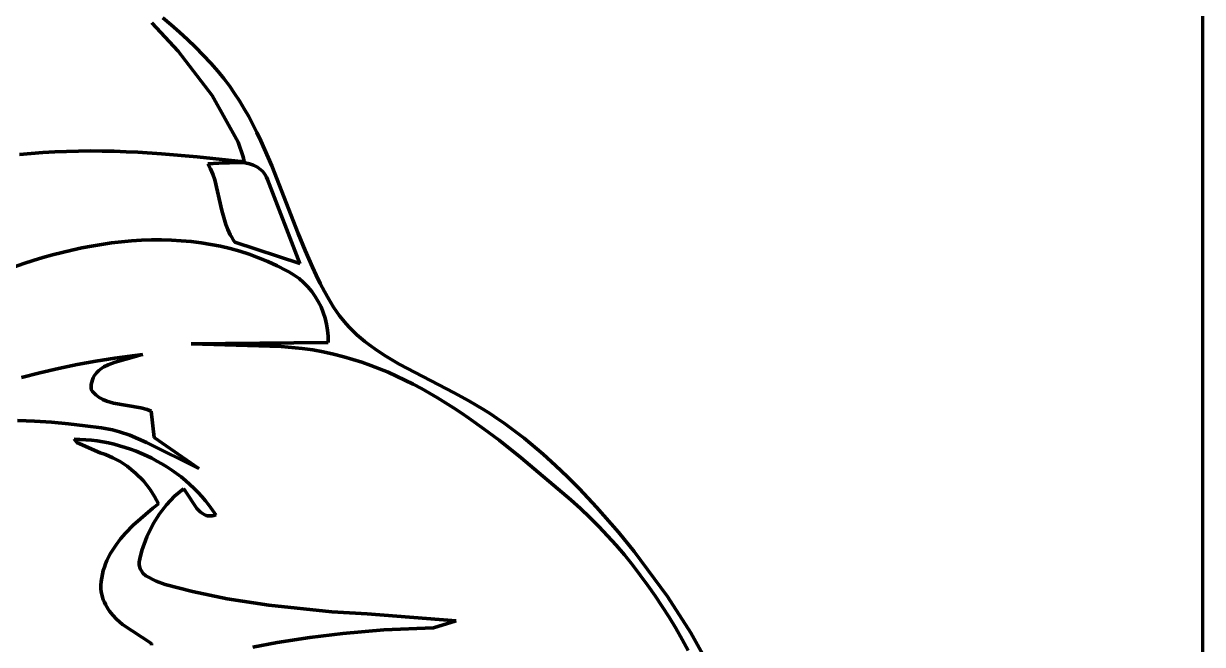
# Model space of a CAD drawing. Header units: millimetres. Extents: x 0 to 9.3, y 0 to 12.
# Drawn here: x 6.602 to 9.306, y 7.678 to 9.103 of the extents above; entities that cross this region are included whole.
import ezdxf

# ---------------------------------------------------------------- set-up
doc = ezdxf.new("R2010")
doc.units = ezdxf.units.MM
doc.layers.add('color#212121ff', color=7, linetype='CONTINUOUS', lineweight=100)
doc.layers.add('color#ffffffff', color=7, linetype='CONTINUOUS', lineweight=100)

msp = doc.modelspace()

# ---------------------------------------------------------------- linework, layer by layer
at = {"layer": 'color#212121ff'}
for p, q in [((6.9209, 9.1162), (6.9401, 9.0998)), ((6.9566, 9.0396), (6.8962, 9.1043)), ((6.9401, 9.0998), (6.959, 9.0831)), ((6.959, 9.0831), (6.9775, 9.066)), ((6.9775, 9.066), (6.9957, 9.0485)), ((7.034, 8.9375), (6.9566, 9.0396)), ((6.9957, 9.0485), (7.0135, 9.0305)), ((7.0135, 9.0305), (7.0309, 9.012)), ((7.0309, 9.012), (7.0479, 8.993)), ((7.0479, 8.993), (7.0612, 8.9766)), ((7.0612, 8.9766), (7.0738, 8.9598)), ((7.0738, 8.9598), (7.0857, 8.9427)), ((7.0942, 8.8307), (7.034, 8.9375)), ((7.0857, 8.9427), (7.097, 8.9252)), ((7.097, 8.9252), (7.1077, 8.9074)), ((7.1077, 8.9074), (7.118, 8.8894)), ((7.118, 8.8894), (7.1277, 8.8711)), ((7.1277, 8.8711), (7.137, 8.8526)), ((7.137, 8.8526), (7.1459, 8.8338)), ((7.1051, 8.7974), (7.0942, 8.8307)), ((7.1459, 8.8338), (7.1545, 8.8149)), ((7.1545, 8.8149), (7.1708, 8.7766)), ((6.592, 8.8024), (6.619, 8.805)), ((6.619, 8.805), (6.646, 8.807)), ((6.646, 8.807), (6.6732, 8.8086)), ((6.6732, 8.8086), (6.7003, 8.8096)), ((6.7003, 8.8096), (6.7275, 8.8103)), ((6.7275, 8.8103), (6.7548, 8.8105)), ((6.7548, 8.8105), (6.7821, 8.8103)), ((6.7821, 8.8103), (6.8093, 8.8097)), ((6.8093, 8.8097), (6.8366, 8.8088)), ((6.8366, 8.8088), (6.8639, 8.8076)), ((6.8639, 8.8076), (6.9184, 8.8042)), ((6.9184, 8.8042), (6.9999, 8.7973)), ((6.9999, 8.7973), (7.1077, 8.7858)), ((7.1077, 8.7858), (7.1051, 8.7974)), ((7.0494, 8.7825), (7.0242, 8.7809)), ((7.0242, 8.7809), (7.0304, 8.7692)), ((7.0304, 8.7692), (7.0356, 8.757)), ((7.099, 8.7841), (7.0494, 8.7825)), ((7.1096, 8.783), (7.099, 8.7841)), ((7.1198, 8.781), (7.1096, 8.783)), ((7.1247, 8.7795), (7.1198, 8.781)), ((7.1294, 8.7778), (7.1247, 8.7795)), ((7.1339, 8.7758), (7.1294, 8.7778)), ((7.1382, 8.7734), (7.1339, 8.7758)), ((7.1423, 8.7706), (7.1382, 8.7734)), ((7.1462, 8.7675), (7.1423, 8.7706)), ((7.1498, 8.764), (7.1462, 8.7675)), ((7.1531, 8.76), (7.1498, 8.764)), ((7.1708, 8.7766), (7.2315, 8.6209)), ((7.0356, 8.757), (7.04, 8.7446)), ((7.04, 8.7446), (7.0563, 8.6735)), ((7.1561, 8.7556), (7.1531, 8.76)), ((7.1588, 8.7507), (7.1561, 8.7556)), ((7.1612, 8.7453), (7.1588, 8.7507)), ((7.2351, 8.5522), (7.1612, 8.7453)), ((7.0563, 8.6735), (7.0652, 8.642)), ((7.0652, 8.642), (7.07, 8.6299)), ((7.07, 8.6299), (7.0757, 8.6181)), ((6.8034, 8.5993), (6.7806, 8.5961)), ((6.8263, 8.602), (6.8034, 8.5993)), ((6.8492, 8.604), (6.8263, 8.602)), ((6.8721, 8.6055), (6.8492, 8.604)), ((6.895, 8.6063), (6.8721, 8.6055)), ((6.9179, 8.6064), (6.895, 8.6063)), ((6.9408, 8.6058), (6.9179, 8.6064)), ((6.9635, 8.6045), (6.9408, 8.6058)), ((6.9862, 8.6025), (6.9635, 8.6045)), ((7.0088, 8.5997), (6.9862, 8.6025)), ((7.0312, 8.5961), (7.0088, 8.5997)), ((7.0757, 8.6181), (7.079, 8.6124)), ((7.079, 8.6124), (7.0826, 8.6068)), ((7.0826, 8.6068), (7.0866, 8.6014)), ((7.0866, 8.6014), (7.2351, 8.5522)), ((7.2315, 8.6209), (7.2473, 8.5822)), ((6.6678, 8.572), (6.6457, 8.5658)), ((6.6901, 8.5778), (6.6678, 8.572)), ((6.7125, 8.5831), (6.6901, 8.5778)), ((6.7351, 8.5879), (6.7125, 8.5831)), ((6.7578, 8.5923), (6.7351, 8.5879)), ((6.7806, 8.5961), (6.7578, 8.5923)), ((7.0535, 8.5917), (7.0312, 8.5961)), ((7.0756, 8.5865), (7.0535, 8.5917)), ((7.0976, 8.5804), (7.0756, 8.5865)), ((7.1193, 8.5734), (7.0976, 8.5804)), ((7.1408, 8.5655), (7.1193, 8.5734)), ((7.2473, 8.5822), (7.2556, 8.5631)), ((6.602, 8.5522), (6.5805, 8.5449)), ((6.6237, 8.5592), (6.602, 8.5522)), ((6.6457, 8.5658), (6.6237, 8.5592)), ((7.1621, 8.5567), (7.1408, 8.5655)), ((7.1831, 8.5469), (7.1621, 8.5567)), ((7.2038, 8.5362), (7.1831, 8.5469)), ((7.2556, 8.5631), (7.2641, 8.5441)), ((7.2101, 8.5329), (7.2038, 8.5362)), ((7.2222, 8.5257), (7.2101, 8.5329)), ((7.2335, 8.5175), (7.2222, 8.5257)), ((7.244, 8.5085), (7.2335, 8.5175)), ((7.2641, 8.5441), (7.273, 8.5253)), ((7.273, 8.5253), (7.2823, 8.5067)), ((7.2537, 8.4986), (7.244, 8.5085)), ((7.2625, 8.4881), (7.2537, 8.4986)), ((7.2823, 8.5067), (7.292, 8.4883)), ((7.2705, 8.4768), (7.2625, 8.4881)), ((7.2777, 8.465), (7.2705, 8.4768)), ((7.2839, 8.4527), (7.2777, 8.465)), ((7.292, 8.4883), (7.3022, 8.4702)), ((7.3022, 8.4702), (7.3128, 8.4523)), ((7.2891, 8.4398), (7.2839, 8.4527)), ((7.2934, 8.4267), (7.2891, 8.4398)), ((7.3128, 8.4523), (7.3195, 8.4421)), ((7.3195, 8.4421), (7.3265, 8.4324)), ((7.2968, 8.4131), (7.2934, 8.4267)), ((7.2991, 8.3994), (7.2968, 8.4131)), ((7.3265, 8.4324), (7.3339, 8.423)), ((7.3339, 8.423), (7.3416, 8.4139)), ((7.3416, 8.4139), (7.3495, 8.4052)), ((7.3004, 8.3854), (7.2991, 8.3994)), ((7.3006, 8.3713), (7.3004, 8.3854)), ((7.3495, 8.4052), (7.3578, 8.3968)), ((7.3578, 8.3968), (7.3663, 8.3887)), ((7.3663, 8.3887), (7.3751, 8.3809)), ((6.9857, 8.3677), (7.3006, 8.3713)), ((7.1926, 8.3616), (6.9857, 8.3677)), ((7.2409, 8.3572), (7.1926, 8.3616)), ((7.265, 8.354), (7.2409, 8.3572)), ((7.3751, 8.3809), (7.3841, 8.3734)), ((7.3841, 8.3734), (7.3934, 8.3662)), ((7.3934, 8.3662), (7.4125, 8.3523)), ((6.7245, 8.3202), (6.7676, 8.328)), ((6.7676, 8.328), (6.8107, 8.335)), ((6.8107, 8.335), (6.8755, 8.3438)), ((6.861, 8.3396), (6.8114, 8.3262)), ((6.8709, 8.3424), (6.861, 8.3396)), ((6.8755, 8.3438), (6.8709, 8.3424)), ((7.2889, 8.3498), (7.265, 8.354)), ((7.3127, 8.3445), (7.2889, 8.3498)), ((7.3364, 8.3382), (7.3127, 8.3445)), ((7.3571, 8.3321), (7.3364, 8.3382)), ((7.3776, 8.3256), (7.3571, 8.3321)), ((7.4125, 8.3523), (7.4323, 8.3393)), ((7.4323, 8.3393), (7.4629, 8.3211)), ((6.5966, 8.2903), (6.639, 8.3014)), ((6.639, 8.3014), (6.6817, 8.3113)), ((6.6817, 8.3113), (6.7245, 8.3202)), ((6.7697, 8.3023), (6.7665, 8.2985)), ((6.7732, 8.3058), (6.7697, 8.3023)), ((6.7772, 8.3091), (6.7732, 8.3058)), ((6.7814, 8.3122), (6.7772, 8.3091)), ((6.7859, 8.315), (6.7814, 8.3122)), ((6.7955, 8.32), (6.7859, 8.315)), ((6.8114, 8.3262), (6.7955, 8.32)), ((7.3978, 8.3184), (7.3776, 8.3256)), ((7.4178, 8.3107), (7.3978, 8.3184)), ((7.4376, 8.3026), (7.4178, 8.3107)), ((7.4571, 8.2939), (7.4376, 8.3026)), ((7.4629, 8.3211), (7.5895, 8.2553)), ((6.757, 8.2748), (6.7566, 8.2691)), ((6.7579, 8.2802), (6.757, 8.2748)), ((6.7594, 8.2853), (6.7579, 8.2802)), ((6.7613, 8.29), (6.7594, 8.2853)), ((6.7637, 8.2944), (6.7613, 8.29)), ((6.7665, 8.2985), (6.7637, 8.2944)), ((7.4763, 8.2848), (7.4571, 8.2939)), ((7.4954, 8.2752), (7.4763, 8.2848)), ((7.5142, 8.2652), (7.4954, 8.2752)), ((6.7566, 8.2691), (6.7569, 8.2629)), ((6.7569, 8.2629), (6.7601, 8.2585)), ((6.7601, 8.2585), (6.7635, 8.2546)), ((6.7635, 8.2546), (6.7672, 8.251)), ((6.7672, 8.251), (6.771, 8.2478)), ((6.771, 8.2478), (6.7751, 8.2449)), ((7.5328, 8.2548), (7.5142, 8.2652)), ((7.5512, 8.244), (7.5328, 8.2548)), ((7.5895, 8.2553), (7.6065, 8.2464)), ((6.7751, 8.2449), (6.7793, 8.2423)), ((6.7793, 8.2423), (6.7837, 8.24)), ((6.7837, 8.24), (6.7929, 8.2361)), ((6.7929, 8.2361), (6.8076, 8.2318)), ((6.8076, 8.2318), (6.8704, 8.2213)), ((6.8704, 8.2213), (6.8852, 8.2171)), ((7.5695, 8.2328), (7.5512, 8.244)), ((7.5875, 8.2214), (7.5695, 8.2328)), ((7.6054, 8.2096), (7.5875, 8.2214)), ((7.6065, 8.2464), (7.6233, 8.2372)), ((7.6233, 8.2372), (7.6399, 8.2275)), ((7.6399, 8.2275), (7.6562, 8.2176)), ((6.8852, 8.2171), (6.8945, 8.2133)), ((6.8945, 8.2133), (6.9013, 8.153)), ((7.6231, 8.1975), (7.6054, 8.2096)), ((7.6579, 8.1725), (7.6231, 8.1975)), ((7.6562, 8.2176), (7.6723, 8.2073)), ((7.6723, 8.2073), (7.6882, 8.1967)), ((7.6882, 8.1967), (7.7038, 8.1858)), ((6.6075, 8.1916), (6.588, 8.1921)), ((6.6269, 8.1908), (6.6075, 8.1916)), ((6.6658, 8.1883), (6.6269, 8.1908)), ((6.7044, 8.1846), (6.6658, 8.1883)), ((6.7426, 8.1801), (6.7044, 8.1846)), ((6.7805, 8.1748), (6.7426, 8.1801)), ((6.7889, 8.1736), (6.7805, 8.1748)), ((6.8056, 8.1705), (6.7889, 8.1736)), ((6.8218, 8.1663), (6.8056, 8.1705)), ((6.8455, 8.1584), (6.8218, 8.1663)), ((7.6923, 8.1467), (7.6579, 8.1725)), ((7.7038, 8.1858), (7.7193, 8.1746)), ((7.7193, 8.1746), (7.7346, 8.1631)), ((6.7179, 8.1489), (6.731, 8.1486)), ((6.724, 8.1414), (6.7179, 8.1489)), ((6.7773, 8.1181), (6.724, 8.1414)), ((6.731, 8.1486), (6.7441, 8.1479)), ((6.7441, 8.1479), (6.7572, 8.1467)), ((6.7572, 8.1467), (6.7703, 8.145)), ((6.7703, 8.145), (6.7833, 8.143)), ((6.7833, 8.143), (6.7963, 8.1404)), ((6.7963, 8.1404), (6.8091, 8.1375)), ((6.8837, 8.1417), (6.8455, 8.1584)), ((7.0035, 8.0815), (6.8837, 8.1417)), ((6.9013, 8.153), (7.0035, 8.0815)), ((7.7427, 8.1065), (7.6923, 8.1467)), ((7.7346, 8.1631), (7.7496, 8.1514)), ((7.7496, 8.1514), (7.7644, 8.1394)), ((7.7644, 8.1394), (7.7935, 8.1146)), ((6.7892, 8.114), (6.7773, 8.1181)), ((6.8066, 8.1066), (6.7892, 8.114)), ((6.8091, 8.1375), (6.8219, 8.1341)), ((6.8219, 8.1341), (6.8346, 8.1303)), ((6.8346, 8.1303), (6.8472, 8.1261)), ((6.8472, 8.1261), (6.8596, 8.1214)), ((6.8596, 8.1214), (6.8719, 8.1164)), ((6.8719, 8.1164), (6.884, 8.111)), ((7.7935, 8.1146), (7.8219, 8.089)), ((6.8232, 8.0976), (6.8066, 8.1066)), ((6.839, 8.0872), (6.8232, 8.0976)), ((6.8587, 8.0713), (6.839, 8.0872)), ((6.884, 8.111), (6.8959, 8.1052)), ((6.8959, 8.1052), (6.9076, 8.099)), ((6.9076, 8.099), (6.9191, 8.0924)), ((6.9191, 8.0924), (6.9304, 8.0855)), ((6.9304, 8.0855), (6.9415, 8.0782)), ((7.8569, 8.0098), (7.7427, 8.1065)), ((7.8219, 8.089), (7.8495, 8.0625)), ((6.8765, 8.0533), (6.8587, 8.0713)), ((6.9415, 8.0782), (6.9523, 8.0705)), ((6.9523, 8.0705), (6.9628, 8.0625)), ((6.9628, 8.0625), (6.973, 8.0541)), ((7.8495, 8.0625), (7.8765, 8.0353)), ((6.8921, 8.0335), (6.8765, 8.0533)), ((6.9022, 8.0175), (6.8921, 8.0335)), ((6.9682, 8.0354), (6.948, 8.0181)), ((6.9725, 8.0303), (6.9682, 8.0354)), ((6.973, 8.0541), (6.9829, 8.0454)), ((6.9829, 8.0454), (6.9925, 8.0364)), ((6.9925, 8.0364), (7.0018, 8.027)), ((7.8765, 8.0353), (7.9158, 7.9933)), ((6.9109, 8.0008), (6.9022, 8.0175)), ((6.948, 8.0181), (6.9297, 7.9988)), ((6.9993, 7.9902), (6.9725, 8.0303)), ((7.0018, 8.027), (7.0107, 8.0173)), ((7.0107, 8.0173), (7.0192, 8.0073)), ((7.0192, 8.0073), (7.0274, 7.997)), ((7.8789, 7.99), (7.8569, 8.0098)), ((6.8531, 7.9516), (6.898, 7.9905)), ((6.898, 7.9905), (6.9109, 8.0008)), ((6.9134, 7.9777), (6.8992, 7.9552)), ((6.9297, 7.9988), (6.9134, 7.9777)), ((7.0065, 7.9825), (6.9993, 7.9902)), ((7.0117, 7.9784), (7.0065, 7.9825)), ((7.0175, 7.9754), (7.0117, 7.9784)), ((7.0274, 7.997), (7.0352, 7.9864)), ((7.0352, 7.9864), (7.0425, 7.9755)), ((7.9003, 7.9697), (7.8789, 7.99)), ((7.9158, 7.9933), (7.9661, 7.9355)), ((6.8351, 7.9332), (6.8531, 7.9516)), ((6.8992, 7.9552), (6.8844, 7.9253)), ((7.0206, 7.9743), (7.0175, 7.9754)), ((7.0238, 7.9735), (7.0206, 7.9743)), ((7.0272, 7.9731), (7.0238, 7.9735)), ((7.0307, 7.9731), (7.0272, 7.9731)), ((7.0345, 7.9735), (7.0307, 7.9731)), ((7.0384, 7.9742), (7.0345, 7.9735)), ((7.0425, 7.9755), (7.0384, 7.9742)), ((7.9211, 7.9489), (7.9003, 7.9697)), ((6.824, 7.9203), (6.8351, 7.9332)), ((6.8844, 7.9253), (6.8731, 7.894)), ((7.9413, 7.9275), (7.9211, 7.9489)), ((7.9609, 7.9057), (7.9413, 7.9275)), ((7.9661, 7.9355), (8.0024, 7.8913)), ((6.8045, 7.8929), (6.8137, 7.9069)), ((6.8137, 7.9069), (6.824, 7.9203)), ((7.98, 7.8834), (7.9609, 7.9057)), ((6.7897, 7.8633), (6.7929, 7.8709)), ((6.7929, 7.8709), (6.7964, 7.8784)), ((6.7964, 7.8784), (6.8003, 7.8857)), ((6.8003, 7.8857), (6.8045, 7.8929)), ((6.8672, 7.8711), (6.8667, 7.8675)), ((6.868, 7.8748), (6.8672, 7.8711)), ((6.8731, 7.894), (6.868, 7.8748)), ((7.9984, 7.8606), (7.98, 7.8834)), ((8.0024, 7.8913), (8.0783, 7.7884)), ((6.7825, 7.8394), (6.7845, 7.8475)), ((6.7845, 7.8475), (6.7869, 7.8555)), ((6.7869, 7.8555), (6.7897, 7.8633)), ((6.8667, 7.8675), (6.8666, 7.8641)), ((6.8666, 7.8641), (6.8667, 7.8608)), ((6.8667, 7.8608), (6.8672, 7.8577)), ((6.8672, 7.8577), (6.869, 7.8519)), ((6.869, 7.8519), (6.8718, 7.8467)), ((6.8718, 7.8467), (6.8754, 7.842)), ((6.8754, 7.842), (6.8823, 7.8357)), ((8.0163, 7.8374), (7.9984, 7.8606)), ((6.7792, 7.8141), (6.7798, 7.8227)), ((6.7798, 7.8227), (6.7809, 7.8312)), ((6.7809, 7.8312), (6.7825, 7.8394)), ((6.8823, 7.8357), (6.9056, 7.8232)), ((6.9056, 7.8232), (6.9267, 7.8156)), ((6.9267, 7.8156), (6.9893, 7.7996)), ((8.0337, 7.8137), (8.0163, 7.8374)), ((6.7791, 7.8054), (6.7792, 7.8141)), ((6.78, 7.7989), (6.7791, 7.8054)), ((6.7812, 7.7926), (6.78, 7.7989)), ((6.7827, 7.7865), (6.7812, 7.7926)), ((6.9893, 7.7996), (7.0684, 7.7831)), ((8.0504, 7.7897), (8.0337, 7.8137)), ((8.0666, 7.7652), (8.0504, 7.7897)), ((8.0783, 7.7884), (8.1319, 7.7047)), ((6.7846, 7.7807), (6.7827, 7.7865)), ((6.7869, 7.775), (6.7846, 7.7807)), ((6.7894, 7.7696), (6.7869, 7.775)), ((6.7923, 7.7643), (6.7894, 7.7696)), ((6.7954, 7.7592), (6.7923, 7.7643)), ((7.0684, 7.7831), (7.1641, 7.768)), ((7.1641, 7.768), (7.3088, 7.7533)), ((8.0823, 7.7404), (8.0666, 7.7652)), ((6.7988, 7.7543), (6.7954, 7.7592)), ((6.8062, 7.745), (6.7988, 7.7543)), ((6.8145, 7.7362), (6.8062, 7.745)), ((6.8283, 7.7241), (6.8145, 7.7362)), ((7.3088, 7.7533), (7.3894, 7.7484)), ((7.3894, 7.7484), (7.5936, 7.7323)), ((8.0974, 7.7152), (8.0823, 7.7404)), ((6.8949, 7.68), (6.8283, 7.7241)), ((7.4283, 7.7114), (7.3337, 7.7033)), ((7.5419, 7.7165), (7.4283, 7.7114)), ((7.5936, 7.7323), (7.5419, 7.7165)), ((8.1119, 7.6897), (8.0974, 7.7152)), ((6.8952, 7.6763), (6.8949, 7.68)), ((7.1835, 7.6823), (7.1276, 7.6716)), ((7.2584, 7.6941), (7.1835, 7.6823)), ((7.3337, 7.7033), (7.2584, 7.6941)), ((8.1259, 7.6639), (8.1119, 7.6897)), ((8.1319, 7.7047), (8.1668, 7.6428))]:
    msp.add_line(p, q, dxfattribs=at)
at = {"layer": 'color#ffffffff'}
for p, q in [((9.3056, 12.0417), (9.3056, 0)), ((6.9401, 9.0998), (6.9209, 9.1162)), ((6.8962, 9.1043), (6.9566, 9.0396)), ((6.959, 9.0831), (6.9401, 9.0998)), ((6.9775, 9.066), (6.959, 9.0831)), ((6.9957, 9.0485), (6.9775, 9.066)), ((6.9566, 9.0396), (7.034, 8.9375)), ((7.0135, 9.0305), (6.9957, 9.0485)), ((7.0309, 9.012), (7.0135, 9.0305)), ((7.0479, 8.993), (7.0309, 9.012)), ((7.0612, 8.9766), (7.0479, 8.993)), ((7.0738, 8.9598), (7.0612, 8.9766)), ((7.0857, 8.9427), (7.0738, 8.9598)), ((7.034, 8.9375), (7.0942, 8.8307)), ((7.097, 8.9252), (7.0857, 8.9427)), ((7.1077, 8.9074), (7.097, 8.9252)), ((7.118, 8.8894), (7.1077, 8.9074)), ((7.1277, 8.8711), (7.118, 8.8894)), ((7.137, 8.8526), (7.1277, 8.8711)), ((7.1459, 8.8338), (7.137, 8.8526)), ((7.0942, 8.8307), (7.1051, 8.7974)), ((7.1545, 8.8149), (7.1459, 8.8338)), ((7.1708, 8.7766), (7.1545, 8.8149)), ((6.619, 8.805), (6.592, 8.8024)), ((6.646, 8.807), (6.619, 8.805)), ((6.6732, 8.8086), (6.646, 8.807)), ((6.7003, 8.8096), (6.6732, 8.8086)), ((6.7275, 8.8103), (6.7003, 8.8096)), ((6.7548, 8.8105), (6.7275, 8.8103)), ((6.7821, 8.8103), (6.7548, 8.8105)), ((6.8093, 8.8097), (6.7821, 8.8103)), ((6.8366, 8.8088), (6.8093, 8.8097)), ((6.8639, 8.8076), (6.8366, 8.8088)), ((6.9184, 8.8042), (6.8639, 8.8076)), ((6.9999, 8.7973), (6.9184, 8.8042)), ((7.1077, 8.7858), (6.9999, 8.7973)), ((7.1051, 8.7974), (7.1077, 8.7858)), ((7.0242, 8.7809), (7.0494, 8.7825)), ((7.0304, 8.7692), (7.0242, 8.7809)), ((7.0356, 8.757), (7.0304, 8.7692)), ((7.0494, 8.7825), (7.099, 8.7841)), ((7.099, 8.7841), (7.1096, 8.783)), ((7.1096, 8.783), (7.1198, 8.781)), ((7.1198, 8.781), (7.1247, 8.7795)), ((7.1247, 8.7795), (7.1294, 8.7778)), ((7.1294, 8.7778), (7.1339, 8.7758)), ((7.1339, 8.7758), (7.1382, 8.7734)), ((7.1382, 8.7734), (7.1423, 8.7706)), ((7.1423, 8.7706), (7.1462, 8.7675)), ((7.1462, 8.7675), (7.1498, 8.764)), ((7.1498, 8.764), (7.1531, 8.76)), ((7.2315, 8.6209), (7.1708, 8.7766)), ((7.04, 8.7446), (7.0356, 8.757)), ((7.0563, 8.6735), (7.04, 8.7446)), ((7.1531, 8.76), (7.1561, 8.7556)), ((7.1561, 8.7556), (7.1588, 8.7507)), ((7.1588, 8.7507), (7.1612, 8.7453)), ((7.1612, 8.7453), (7.2351, 8.5522)), ((7.0652, 8.642), (7.0563, 8.6735)), ((7.07, 8.6299), (7.0652, 8.642)), ((7.0757, 8.6181), (7.07, 8.6299)), ((6.7806, 8.5961), (6.8034, 8.5993)), ((6.8034, 8.5993), (6.8263, 8.602)), ((6.8263, 8.602), (6.8492, 8.604)), ((6.8492, 8.604), (6.8721, 8.6055)), ((6.8721, 8.6055), (6.895, 8.6063)), ((6.895, 8.6063), (6.9179, 8.6064)), ((6.9179, 8.6064), (6.9408, 8.6058)), ((6.9408, 8.6058), (6.9635, 8.6045)), ((6.9635, 8.6045), (6.9862, 8.6025)), ((6.9862, 8.6025), (7.0088, 8.5997)), ((7.0088, 8.5997), (7.0312, 8.5961)), ((7.079, 8.6124), (7.0757, 8.6181)), ((7.0826, 8.6068), (7.079, 8.6124)), ((7.0866, 8.6014), (7.0826, 8.6068)), ((7.2351, 8.5522), (7.0866, 8.6014)), ((7.2473, 8.5822), (7.2315, 8.6209)), ((6.6457, 8.5658), (6.6678, 8.572)), ((6.6678, 8.572), (6.6901, 8.5778)), ((6.6901, 8.5778), (6.7125, 8.5831)), ((6.7125, 8.5831), (6.7351, 8.5879)), ((6.7351, 8.5879), (6.7578, 8.5923)), ((6.7578, 8.5923), (6.7806, 8.5961)), ((7.0312, 8.5961), (7.0535, 8.5917)), ((7.0535, 8.5917), (7.0756, 8.5865)), ((7.0756, 8.5865), (7.0976, 8.5804)), ((7.0976, 8.5804), (7.1193, 8.5734)), ((7.1193, 8.5734), (7.1408, 8.5655)), ((7.2556, 8.5631), (7.2473, 8.5822)), ((6.5805, 8.5449), (6.602, 8.5522)), ((6.602, 8.5522), (6.6237, 8.5592)), ((6.6237, 8.5592), (6.6457, 8.5658)), ((7.1408, 8.5655), (7.1621, 8.5567)), ((7.1621, 8.5567), (7.1831, 8.5469)), ((7.1831, 8.5469), (7.2038, 8.5362)), ((7.2641, 8.5441), (7.2556, 8.5631)), ((7.2038, 8.5362), (7.2101, 8.5329)), ((7.2101, 8.5329), (7.2222, 8.5257)), ((7.2222, 8.5257), (7.2335, 8.5175)), ((7.2335, 8.5175), (7.244, 8.5085)), ((7.273, 8.5253), (7.2641, 8.5441)), ((7.2823, 8.5067), (7.273, 8.5253)), ((7.244, 8.5085), (7.2537, 8.4986)), ((7.2537, 8.4986), (7.2625, 8.4881)), ((7.292, 8.4883), (7.2823, 8.5067)), ((7.2625, 8.4881), (7.2705, 8.4768)), ((7.2705, 8.4768), (7.2777, 8.465)), ((7.2777, 8.465), (7.2839, 8.4527)), ((7.3022, 8.4702), (7.292, 8.4883)), ((7.3128, 8.4523), (7.3022, 8.4702)), ((7.2839, 8.4527), (7.2891, 8.4398)), ((7.2891, 8.4398), (7.2934, 8.4267)), ((7.3195, 8.4421), (7.3128, 8.4523)), ((7.3265, 8.4324), (7.3195, 8.4421)), ((7.2934, 8.4267), (7.2968, 8.4131)), ((7.2968, 8.4131), (7.2991, 8.3994)), ((7.3339, 8.423), (7.3265, 8.4324)), ((7.3416, 8.4139), (7.3339, 8.423)), ((7.3495, 8.4052), (7.3416, 8.4139)), ((7.2991, 8.3994), (7.3004, 8.3854)), ((7.3004, 8.3854), (7.3006, 8.3713)), ((7.3578, 8.3968), (7.3495, 8.4052)), ((7.3663, 8.3887), (7.3578, 8.3968)), ((7.3751, 8.3809), (7.3663, 8.3887)), ((7.3006, 8.3713), (6.9857, 8.3677)), ((6.9857, 8.3677), (7.1926, 8.3616)), ((7.1926, 8.3616), (7.2409, 8.3572)), ((7.2409, 8.3572), (7.265, 8.354)), ((7.3841, 8.3734), (7.3751, 8.3809)), ((7.3934, 8.3662), (7.3841, 8.3734)), ((7.4125, 8.3523), (7.3934, 8.3662)), ((6.7676, 8.328), (6.7245, 8.3202)), ((6.8107, 8.335), (6.7676, 8.328)), ((6.8755, 8.3438), (6.8107, 8.335)), ((6.8114, 8.3262), (6.861, 8.3396)), ((6.861, 8.3396), (6.8709, 8.3424)), ((6.8709, 8.3424), (6.8755, 8.3438)), ((7.265, 8.354), (7.2889, 8.3498)), ((7.2889, 8.3498), (7.3127, 8.3445)), ((7.3127, 8.3445), (7.3364, 8.3382)), ((7.3364, 8.3382), (7.3571, 8.3321)), ((7.3571, 8.3321), (7.3776, 8.3256)), ((7.4323, 8.3393), (7.4125, 8.3523)), ((7.4629, 8.3211), (7.4323, 8.3393)), ((6.639, 8.3014), (6.5966, 8.2903)), ((6.6817, 8.3113), (6.639, 8.3014)), ((6.7245, 8.3202), (6.6817, 8.3113)), ((6.7665, 8.2985), (6.7697, 8.3023)), ((6.7697, 8.3023), (6.7732, 8.3058)), ((6.7732, 8.3058), (6.7772, 8.3091)), ((6.7772, 8.3091), (6.7814, 8.3122)), ((6.7814, 8.3122), (6.7859, 8.315)), ((6.7859, 8.315), (6.7955, 8.32)), ((6.7955, 8.32), (6.8114, 8.3262)), ((7.3776, 8.3256), (7.3978, 8.3184)), ((7.3978, 8.3184), (7.4178, 8.3107)), ((7.4178, 8.3107), (7.4376, 8.3026)), ((7.4376, 8.3026), (7.4571, 8.2939)), ((7.5895, 8.2553), (7.4629, 8.3211)), ((6.7566, 8.2691), (6.757, 8.2748)), ((6.757, 8.2748), (6.7579, 8.2802)), ((6.7579, 8.2802), (6.7594, 8.2853)), ((6.7594, 8.2853), (6.7613, 8.29)), ((6.7613, 8.29), (6.7637, 8.2944)), ((6.7637, 8.2944), (6.7665, 8.2985)), ((7.4571, 8.2939), (7.4763, 8.2848)), ((7.4763, 8.2848), (7.4954, 8.2752)), ((7.4954, 8.2752), (7.5142, 8.2652)), ((6.7569, 8.2629), (6.7566, 8.2691)), ((6.7601, 8.2585), (6.7569, 8.2629)), ((6.7635, 8.2546), (6.7601, 8.2585)), ((6.7672, 8.251), (6.7635, 8.2546)), ((6.771, 8.2478), (6.7672, 8.251)), ((6.7751, 8.2449), (6.771, 8.2478)), ((7.5142, 8.2652), (7.5328, 8.2548)), ((7.5328, 8.2548), (7.5512, 8.244)), ((7.6065, 8.2464), (7.5895, 8.2553)), ((6.7793, 8.2423), (6.7751, 8.2449)), ((6.7837, 8.24), (6.7793, 8.2423)), ((6.7929, 8.2361), (6.7837, 8.24)), ((6.8076, 8.2318), (6.7929, 8.2361)), ((6.8704, 8.2213), (6.8076, 8.2318)), ((6.8852, 8.2171), (6.8704, 8.2213)), ((7.5512, 8.244), (7.5695, 8.2328)), ((7.5695, 8.2328), (7.5875, 8.2214)), ((7.5875, 8.2214), (7.6054, 8.2096)), ((7.6233, 8.2372), (7.6065, 8.2464)), ((7.6399, 8.2275), (7.6233, 8.2372)), ((7.6562, 8.2176), (7.6399, 8.2275)), ((6.8945, 8.2133), (6.8852, 8.2171)), ((6.9013, 8.153), (6.8945, 8.2133)), ((7.6054, 8.2096), (7.6231, 8.1975)), ((7.6231, 8.1975), (7.6579, 8.1725)), ((7.6723, 8.2073), (7.6562, 8.2176)), ((7.6882, 8.1967), (7.6723, 8.2073)), ((7.7038, 8.1858), (7.6882, 8.1967)), ((6.588, 8.1921), (6.6075, 8.1916)), ((6.6075, 8.1916), (6.6269, 8.1908)), ((6.6269, 8.1908), (6.6658, 8.1883)), ((6.6658, 8.1883), (6.7044, 8.1846)), ((6.7044, 8.1846), (6.7426, 8.1801)), ((6.7426, 8.1801), (6.7805, 8.1748)), ((6.7805, 8.1748), (6.7889, 8.1736)), ((6.7889, 8.1736), (6.8056, 8.1705)), ((6.8056, 8.1705), (6.8218, 8.1663)), ((6.8218, 8.1663), (6.8455, 8.1584)), ((7.6579, 8.1725), (7.6923, 8.1467)), ((7.7193, 8.1746), (7.7038, 8.1858)), ((7.7346, 8.1631), (7.7193, 8.1746)), ((6.7179, 8.1489), (6.724, 8.1414)), ((6.731, 8.1486), (6.7179, 8.1489)), ((6.724, 8.1414), (6.7773, 8.1181)), ((6.7441, 8.1479), (6.731, 8.1486)), ((6.7572, 8.1467), (6.7441, 8.1479)), ((6.7703, 8.145), (6.7572, 8.1467)), ((6.7833, 8.143), (6.7703, 8.145)), ((6.7963, 8.1404), (6.7833, 8.143)), ((6.8091, 8.1375), (6.7963, 8.1404)), ((6.8455, 8.1584), (6.8837, 8.1417)), ((6.8837, 8.1417), (7.0035, 8.0815)), ((7.0035, 8.0815), (6.9013, 8.153)), ((7.6923, 8.1467), (7.7427, 8.1065)), ((7.7496, 8.1514), (7.7346, 8.1631)), ((7.7644, 8.1394), (7.7496, 8.1514)), ((7.7935, 8.1146), (7.7644, 8.1394)), ((6.7773, 8.1181), (6.7892, 8.114)), ((6.7892, 8.114), (6.8066, 8.1066)), ((6.8219, 8.1341), (6.8091, 8.1375)), ((6.8346, 8.1303), (6.8219, 8.1341)), ((6.8472, 8.1261), (6.8346, 8.1303)), ((6.8596, 8.1214), (6.8472, 8.1261)), ((6.8719, 8.1164), (6.8596, 8.1214)), ((6.884, 8.111), (6.8719, 8.1164)), ((7.8219, 8.089), (7.7935, 8.1146)), ((6.8066, 8.1066), (6.8232, 8.0976)), ((6.8232, 8.0976), (6.839, 8.0872)), ((6.839, 8.0872), (6.8587, 8.0713)), ((6.8959, 8.1052), (6.884, 8.111)), ((6.9076, 8.099), (6.8959, 8.1052)), ((6.9191, 8.0924), (6.9076, 8.099)), ((6.9304, 8.0855), (6.9191, 8.0924)), ((6.9415, 8.0782), (6.9304, 8.0855)), ((7.7427, 8.1065), (7.8569, 8.0098)), ((7.8495, 8.0625), (7.8219, 8.089)), ((6.8587, 8.0713), (6.8765, 8.0533)), ((6.9523, 8.0705), (6.9415, 8.0782)), ((6.9628, 8.0625), (6.9523, 8.0705)), ((6.973, 8.0541), (6.9628, 8.0625)), ((7.8765, 8.0353), (7.8495, 8.0625)), ((6.8765, 8.0533), (6.8921, 8.0335)), ((6.8921, 8.0335), (6.9022, 8.0175)), ((6.948, 8.0181), (6.9682, 8.0354)), ((6.9682, 8.0354), (6.9725, 8.0303)), ((6.9829, 8.0454), (6.973, 8.0541)), ((6.9925, 8.0364), (6.9829, 8.0454)), ((7.0018, 8.027), (6.9925, 8.0364)), ((7.9158, 7.9933), (7.8765, 8.0353)), ((6.9022, 8.0175), (6.9109, 8.0008)), ((6.9297, 7.9988), (6.948, 8.0181)), ((6.9725, 8.0303), (6.9993, 7.9902)), ((7.0107, 8.0173), (7.0018, 8.027)), ((7.0192, 8.0073), (7.0107, 8.0173)), ((7.0274, 7.997), (7.0192, 8.0073)), ((7.8569, 8.0098), (7.8789, 7.99)), ((6.898, 7.9905), (6.8531, 7.9516)), ((6.9109, 8.0008), (6.898, 7.9905)), ((6.8992, 7.9552), (6.9134, 7.9777)), ((6.9134, 7.9777), (6.9297, 7.9988)), ((6.9993, 7.9902), (7.0065, 7.9825)), ((7.0065, 7.9825), (7.0117, 7.9784)), ((7.0117, 7.9784), (7.0175, 7.9754)), ((7.0352, 7.9864), (7.0274, 7.997)), ((7.0425, 7.9755), (7.0352, 7.9864)), ((7.8789, 7.99), (7.9003, 7.9697)), ((7.9661, 7.9355), (7.9158, 7.9933)), ((6.8531, 7.9516), (6.8351, 7.9332)), ((6.8844, 7.9253), (6.8992, 7.9552)), ((7.0175, 7.9754), (7.0206, 7.9743)), ((7.0206, 7.9743), (7.0238, 7.9735)), ((7.0238, 7.9735), (7.0272, 7.9731)), ((7.0272, 7.9731), (7.0307, 7.9731)), ((7.0307, 7.9731), (7.0345, 7.9735)), ((7.0345, 7.9735), (7.0384, 7.9742)), ((7.0384, 7.9742), (7.0425, 7.9755)), ((7.9003, 7.9697), (7.9211, 7.9489)), ((6.8351, 7.9332), (6.824, 7.9203)), ((6.8731, 7.894), (6.8844, 7.9253)), ((7.9211, 7.9489), (7.9413, 7.9275)), ((7.9413, 7.9275), (7.9609, 7.9057)), ((8.0024, 7.8913), (7.9661, 7.9355)), ((6.8137, 7.9069), (6.8045, 7.8929)), ((6.824, 7.9203), (6.8137, 7.9069)), ((7.9609, 7.9057), (7.98, 7.8834)), ((6.7929, 7.8709), (6.7897, 7.8633)), ((6.7964, 7.8784), (6.7929, 7.8709)), ((6.8003, 7.8857), (6.7964, 7.8784)), ((6.8045, 7.8929), (6.8003, 7.8857)), ((6.8667, 7.8675), (6.8672, 7.8711)), ((6.8672, 7.8711), (6.868, 7.8748)), ((6.868, 7.8748), (6.8731, 7.894)), ((7.98, 7.8834), (7.9984, 7.8606)), ((8.0783, 7.7884), (8.0024, 7.8913)), ((6.7845, 7.8475), (6.7825, 7.8394)), ((6.7869, 7.8555), (6.7845, 7.8475)), ((6.7897, 7.8633), (6.7869, 7.8555)), ((6.8666, 7.8641), (6.8667, 7.8675)), ((6.8667, 7.8608), (6.8666, 7.8641)), ((6.8672, 7.8577), (6.8667, 7.8608)), ((6.869, 7.8519), (6.8672, 7.8577)), ((6.8718, 7.8467), (6.869, 7.8519)), ((6.8754, 7.842), (6.8718, 7.8467)), ((6.8823, 7.8357), (6.8754, 7.842)), ((7.9984, 7.8606), (8.0163, 7.8374)), ((6.7798, 7.8227), (6.7792, 7.8141)), ((6.7809, 7.8312), (6.7798, 7.8227)), ((6.7825, 7.8394), (6.7809, 7.8312)), ((6.9056, 7.8232), (6.8823, 7.8357)), ((6.9267, 7.8156), (6.9056, 7.8232)), ((6.9893, 7.7996), (6.9267, 7.8156)), ((8.0163, 7.8374), (8.0337, 7.8137)), ((6.7792, 7.8141), (6.7791, 7.8054)), ((6.7791, 7.8054), (6.78, 7.7989)), ((6.78, 7.7989), (6.7812, 7.7926)), ((6.7812, 7.7926), (6.7827, 7.7865)), ((7.0684, 7.7831), (6.9893, 7.7996)), ((8.0337, 7.8137), (8.0504, 7.7897)), ((8.0504, 7.7897), (8.0666, 7.7652)), ((8.1319, 7.7047), (8.0783, 7.7884)), ((6.7827, 7.7865), (6.7846, 7.7807)), ((6.7846, 7.7807), (6.7869, 7.775)), ((6.7869, 7.775), (6.7894, 7.7696)), ((6.7894, 7.7696), (6.7923, 7.7643)), ((6.7923, 7.7643), (6.7954, 7.7592)), ((7.1641, 7.768), (7.0684, 7.7831)), ((7.3088, 7.7533), (7.1641, 7.768)), ((8.0666, 7.7652), (8.0823, 7.7404)), ((6.7954, 7.7592), (6.7988, 7.7543)), ((6.7988, 7.7543), (6.8062, 7.745)), ((6.8062, 7.745), (6.8145, 7.7362)), ((6.8145, 7.7362), (6.8283, 7.7241)), ((7.3894, 7.7484), (7.3088, 7.7533)), ((7.5936, 7.7323), (7.3894, 7.7484)), ((8.0823, 7.7404), (8.0974, 7.7152)), ((6.8283, 7.7241), (6.8949, 7.68)), ((7.3337, 7.7033), (7.4283, 7.7114)), ((7.4283, 7.7114), (7.5419, 7.7165)), ((7.5419, 7.7165), (7.5936, 7.7323)), ((8.0974, 7.7152), (8.1119, 7.6897)), ((6.8949, 7.68), (6.8952, 7.6763)), ((7.1276, 7.6716), (7.1835, 7.6823)), ((7.1835, 7.6823), (7.2584, 7.6941)), ((7.2584, 7.6941), (7.3337, 7.7033)), ((8.1119, 7.6897), (8.1259, 7.6639)), ((8.1668, 7.6428), (8.1319, 7.7047))]:
    msp.add_line(p, q, dxfattribs=at)

doc.saveas('drawing.dxf')
